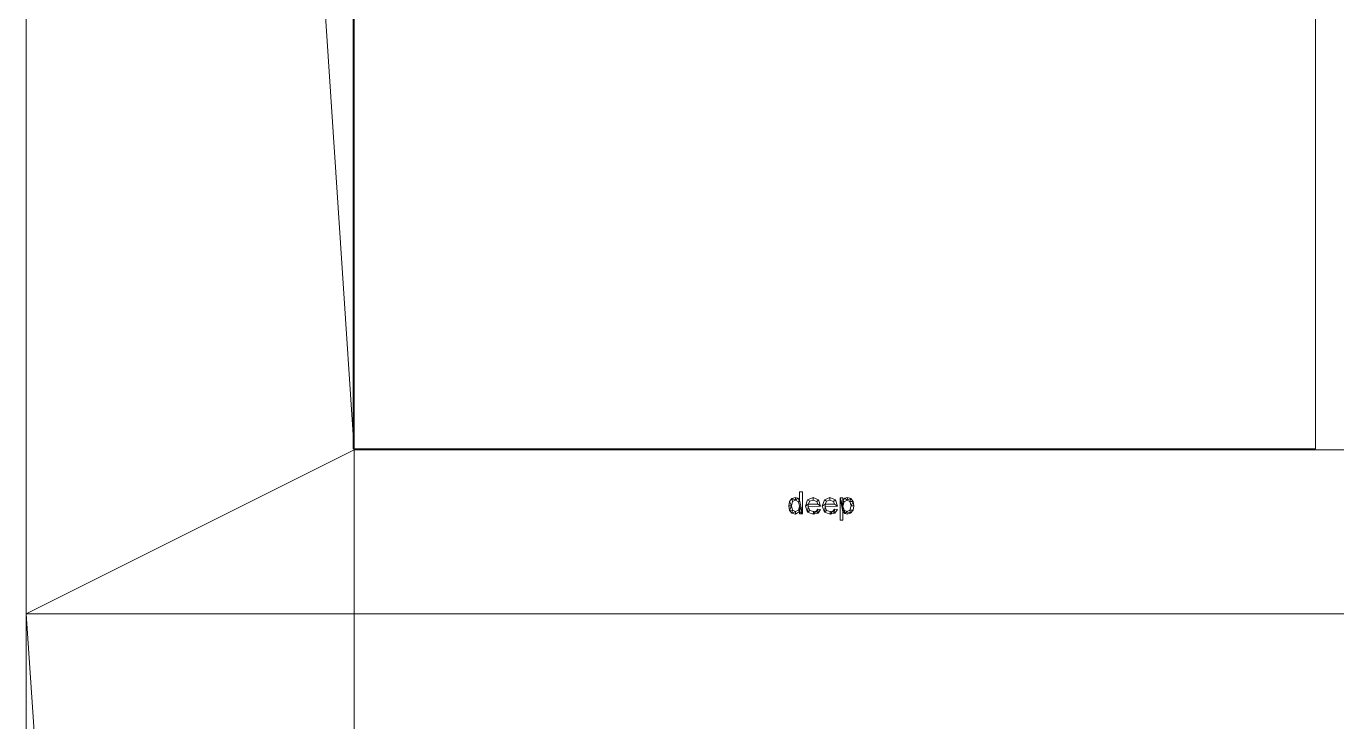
# Model space of a CAD drawing. Header units: millimetres. Extents: x -152400 to 152400, y -152400 to 152400.
# Drawn here: x -1639 to -441, y 2355 to 2992 of the extents above; entities that cross this region are included whole.
import ezdxf

# ---------------------------------------------------------------- set-up
doc = ezdxf.new("R2010")
doc.units = ezdxf.units.MM
for name, color, linetype, lineweight in [('A-FLOR', 192, 'Continuous', 15), ('A-GENM', 13, 'Continuous', 9), ('A-WALL', 113, 'Continuous', 15)]:
    doc.layers.add(name, color=color, linetype=linetype, lineweight=lineweight)

# ---------------------------------------------------------------- blocks, each defined once
blk = doc.blocks.new('7f4bebad787178e920c4c7aa11954aad24e457a1 - 7f4bebad787178e920c4c7aa11954aad24e457a1-2050850-Cover Sheet View')
at = {"layer": 'A-GENM', "transparency": 33554458}
mesh = blk.add_polyface(dxfattribs=at)
corners = [(765, 440, 1870), (-765, 440, 1870), (-765, -440, 1870), (765, -440, 1870)]
mesh.append_faces([[corners[k] for k in face] for face in [(3, 0, 1, 2)]])
mesh = blk.add_polyface(dxfattribs=at)
corners = [(765, 440), (765, -440), (-765, -440), (-765, 440)]
mesh.append_faces([[corners[k] for k in face] for face in [(2, 3, 0, 1)]])
mesh = blk.add_polyface(dxfattribs=at)
corners = [(-765, 440, 1870), (765, 440, 1870), (765, 440), (-765, 440)]
mesh.append_faces([[corners[k] for k in face] for face in [(0, 1, 2, 3)]])
mesh = blk.add_polyface(dxfattribs=at)
corners = [(765, 440, 1870), (765, -440, 1870), (765, -440), (765, 440)]
mesh.append_faces([[corners[k] for k in face] for face in [(0, 1, 2, 3)]])
at = {"layer": 'A-GENM'}
mesh = blk.add_polyface(dxfattribs=at)
corners = [(830.3, 5.3, 5), (830.3, 7.8, 5), (822.7, 7.8, 5), (824.3, 9.4, 5), (824.9, 11.6, 5), (824, 14.7, 5), (821.2, 17, 5), (817.1, 17.8, 5), (813.3, 17.1, 5), (810.5, 15, 5), (809.6, 11.9, 5), (810.2, 9.5, 5), (812.3, 7.8, 5), (809.9, 7.8, 5), (809.9, 5.3, 5), (817.4, 7.8, 5), (813.4, 8.9, 5), (812.1, 11.6, 5), (813.3, 14.2, 5), (817.2, 15.3, 5), (821.1, 14.2, 5), (822.4, 11.5, 5), (821.2, 8.9, 5)]
mesh.append_faces([[corners[k] for k in face] for face in [(16, 12, 15), (6, 20, 5)]], dxfattribs={"vtx0": -1, "vtx1": -1})
mesh.append_faces([[corners[k] for k in face] for face in [(14, 2, 15)]], dxfattribs={"vtx0": -1, "vtx1": -1, "vtx2": -1})
mesh.append_faces([[corners[k] for k in face] for face in [(5, 20, 21, 4), (17, 10, 11)]], dxfattribs={"vtx0": -1, "vtx2": -1})
mesh.append_faces([[corners[k] for k in face] for face in [(7, 8, 19)]], dxfattribs={"vtx1": -1, "vtx2": -1})
mesh.append_faces([[corners[k] for k in face] for face in [(2, 3, 22, 15), (11, 12, 16, 17), (21, 22, 3, 4), (19, 20, 6, 7), (9, 10, 17, 18), (8, 9, 18, 19)]], dxfattribs={"vtx1": -1, "vtx3": -1})
mesh.append_faces([[corners[k] for k in face] for face in [(0, 1, 2, 14)]], dxfattribs={"vtx2": -1})
mesh.append_faces([[corners[k] for k in face] for face in [(12, 13, 14, 15)]], dxfattribs={"vtx2": -1, "vtx3": -1})
mesh = blk.add_polyface(dxfattribs=at)
corners = [(830.3, 5.3), (809.9, 5.3), (809.9, 7.8), (812.3, 7.8), (810.2, 9.5), (809.6, 11.9), (810.5, 15), (813.3, 17.1), (817.1, 17.8), (821.2, 17), (824, 14.7), (824.9, 11.6), (824.3, 9.4), (822.7, 7.8), (830.3, 7.8), (817.4, 7.8), (821.2, 8.9), (822.4, 11.5), (821.1, 14.2), (817.2, 15.3), (813.3, 14.2), (812.1, 11.6), (813.4, 8.9)]
mesh.append_faces([[corners[k] for k in face] for face in [(19, 8, 9, 18), (10, 17, 18, 9), (22, 3, 4, 21), (3, 22, 15)]], dxfattribs={"vtx0": -1, "vtx2": -1})
mesh.append_faces([[corners[k] for k in face] for face in [(17, 10, 11, 12)]], dxfattribs={"vtx0": -1, "vtx3": -1})
mesh.append_faces([[corners[k] for k in face] for face in [(5, 6, 21, 4)]], dxfattribs={"vtx1": -1, "vtx2": -1})
mesh.append_faces([[corners[k] for k in face] for face in [(15, 16, 13, 1)]], dxfattribs={"vtx1": -1, "vtx2": -1, "vtx3": -1})
mesh.append_faces([[corners[k] for k in face] for face in [(6, 7, 20, 21), (7, 8, 19, 20), (16, 17, 12, 13)]], dxfattribs={"vtx1": -1, "vtx3": -1})
mesh.append_faces([[corners[k] for k in face] for face in [(1, 2, 3, 15)]], dxfattribs={"vtx2": -1, "vtx3": -1})
mesh.append_faces([[corners[k] for k in face] for face in [(13, 14, 0, 1)]], dxfattribs={"vtx3": -1})
mesh = blk.add_polyface(dxfattribs=at)
corners = [(820.2, 0.2, 5), (821.9, -1.4, 5), (822.4, -3.9, 5), (821.3, -7.1, 5), (818, -8.5, 5), (817.4, 2.8, 5), (811.6, 0.9, 5), (809.6, -4.1, 5), (811.6, -9.1, 5), (817.4, -11.1, 5), (822.9, -9.1, 5), (824.9, -3.9, 5), (823.8, 0.4, 5), (820.5, 2.7, 5), (815.5, -8.5, 5), (813, -7.2, 5), (812.1, -4.1, 5), (813.2, -0.8, 5), (815.5, 0.2, 5)]
mesh.append_faces([[corners[k] for k in face] for face in [(4, 10, 3)]], dxfattribs={"vtx0": -1, "vtx1": -1})
mesh.append_faces([[corners[k] for k in face] for face in [(17, 6, 7, 16), (18, 5, 6, 17), (11, 2, 3, 10)]], dxfattribs={"vtx0": -1, "vtx2": -1})
mesh.append_faces([[corners[k] for k in face] for face in [(9, 10, 4, 14)]], dxfattribs={"vtx1": -1, "vtx2": -1, "vtx3": -1})
mesh.append_faces([[corners[k] for k in face] for face in [(15, 16, 7, 8), (4, 5, 18, 14), (8, 9, 14, 15), (11, 12, 1, 2)]], dxfattribs={"vtx1": -1, "vtx3": -1})
mesh.append_faces([[corners[k] for k in face] for face in [(12, 13, 0, 1)]], dxfattribs={"vtx3": -1})
mesh = blk.add_polyface(dxfattribs=at)
corners = [(820.2, 0.2), (820.5, 2.7), (823.8, 0.4), (824.9, -3.9), (822.9, -9.1), (817.4, -11.1), (811.6, -9.1), (809.6, -4.1), (811.6, 0.9), (817.4, 2.8), (818, -8.5), (821.3, -7.1), (822.4, -3.9), (821.9, -1.4), (815.5, -8.5), (815.5, 0.2), (813.2, -0.8), (812.1, -4.1), (813, -7.2)]
mesh.append_faces([[corners[k] for k in face] for face in [(13, 3, 12)]], dxfattribs={"vtx0": -1, "vtx1": -1})
mesh.append_faces([[corners[k] for k in face] for face in [(15, 9, 10, 14), (14, 5, 6, 18), (4, 10, 11), (18, 6, 7, 17)]], dxfattribs={"vtx0": -1, "vtx2": -1})
mesh.append_faces([[corners[k] for k in face] for face in [(10, 4, 5, 14)]], dxfattribs={"vtx0": -1, "vtx2": -1, "vtx3": -1})
mesh.append_faces([[corners[k] for k in face] for face in [(11, 12, 3, 4), (2, 3, 13, 0), (16, 17, 7, 8), (8, 9, 15, 16)]], dxfattribs={"vtx1": -1, "vtx3": -1})
mesh.append_faces([[corners[k] for k in face] for face in [(0, 1, 2)]], dxfattribs={"vtx2": -1})
mesh = blk.add_polyface(dxfattribs=at)
corners = [(830.3, 5.3, 5), (809.9, 5.3, 5), (809.9, 5.3), (830.3, 5.3)]
mesh.append_faces([[corners[k] for k in face] for face in [(0, 1, 2, 3)]])
mesh = blk.add_polyface(dxfattribs=at)
corners = [(815.5, -8.5, 5), (815.5, 0.2, 5), (815.5, 0.2), (815.5, -8.5)]
mesh.append_faces([[corners[k] for k in face] for face in [(0, 1, 2, 3)]])
mesh = blk.add_polyface(dxfattribs=at)
corners = [(817.4, 2.8, 5), (818, -8.5, 5), (818, -8.5), (817.4, 2.8)]
mesh.append_faces([[corners[k] for k in face] for face in [(0, 1, 2, 3)]])
mesh = blk.add_polyface(dxfattribs=at)
corners = [(820.2, -15.2, 5), (821.9, -16.8, 5), (822.4, -19.2, 5), (821.3, -22.5, 5), (818, -23.9, 5), (817.4, -12.6, 5), (811.6, -14.5, 5), (809.6, -19.4, 5), (811.6, -24.5, 5), (817.4, -26.4, 5), (822.9, -24.5, 5), (824.9, -19.3, 5), (823.8, -15, 5), (820.5, -12.7, 5), (815.5, -23.9, 5), (813, -22.5, 5), (812.1, -19.4, 5), (813.2, -16.1, 5), (815.5, -15.1, 5)]
mesh.append_faces([[corners[k] for k in face] for face in [(4, 10, 3)]], dxfattribs={"vtx0": -1, "vtx1": -1})
mesh.append_faces([[corners[k] for k in face] for face in [(17, 6, 7, 16), (18, 5, 6, 17), (11, 2, 3, 10)]], dxfattribs={"vtx0": -1, "vtx2": -1})
mesh.append_faces([[corners[k] for k in face] for face in [(9, 10, 4, 14)]], dxfattribs={"vtx1": -1, "vtx2": -1, "vtx3": -1})
mesh.append_faces([[corners[k] for k in face] for face in [(15, 16, 7, 8), (4, 5, 18, 14), (8, 9, 14, 15), (11, 12, 1, 2)]], dxfattribs={"vtx1": -1, "vtx3": -1})
mesh.append_faces([[corners[k] for k in face] for face in [(12, 13, 0, 1)]], dxfattribs={"vtx3": -1})
mesh = blk.add_polyface(dxfattribs=at)
corners = [(820.2, -15.2), (820.5, -12.7), (823.8, -15), (824.9, -19.3), (822.9, -24.5), (817.4, -26.4), (811.6, -24.5), (809.6, -19.4), (811.6, -14.5), (817.4, -12.6), (818, -23.9), (821.3, -22.5), (822.4, -19.2), (821.9, -16.8), (815.5, -23.9), (815.5, -15.1), (813.2, -16.1), (812.1, -19.4), (813, -22.5)]
mesh.append_faces([[corners[k] for k in face] for face in [(13, 3, 12)]], dxfattribs={"vtx0": -1, "vtx1": -1})
mesh.append_faces([[corners[k] for k in face] for face in [(15, 9, 10, 14), (14, 5, 6, 18), (4, 10, 11), (18, 6, 7, 17)]], dxfattribs={"vtx0": -1, "vtx2": -1})
mesh.append_faces([[corners[k] for k in face] for face in [(10, 4, 5, 14)]], dxfattribs={"vtx0": -1, "vtx2": -1, "vtx3": -1})
mesh.append_faces([[corners[k] for k in face] for face in [(11, 12, 3, 4), (2, 3, 13, 0), (16, 17, 7, 8), (8, 9, 15, 16)]], dxfattribs={"vtx1": -1, "vtx3": -1})
mesh.append_faces([[corners[k] for k in face] for face in [(0, 1, 2)]], dxfattribs={"vtx2": -1})
mesh = blk.add_polyface(dxfattribs=at)
corners = [(815.5, -23.9, 5), (815.5, -15.1, 5), (815.5, -15.1), (815.5, -23.9)]
mesh.append_faces([[corners[k] for k in face] for face in [(0, 1, 2, 3)]])
mesh = blk.add_polyface(dxfattribs=at)
corners = [(817.4, -12.6, 5), (818, -23.9, 5), (818, -23.9), (817.4, -12.6)]
mesh.append_faces([[corners[k] for k in face] for face in [(3, 0, 1, 2)]])
mesh = blk.add_polyface(dxfattribs=at)
corners = [(824.6, -31.8, 5), (824.6, -29.3, 5), (804.5, -29.3, 5), (804.5, -31.8, 5), (812, -31.8, 5), (810.2, -33.4, 5), (809.6, -35.7, 5), (810.5, -38.9, 5), (813.3, -41.1, 5), (817.3, -41.8, 5), (821.3, -41, 5), (824, -38.8, 5), (824.9, -35.7, 5), (822.3, -31.8, 5), (817.3, -39.3, 5), (813.3, -38.2, 5), (812.1, -35.6, 5), (813.4, -32.9, 5), (817.4, -31.8, 5), (821.2, -32.9, 5), (822.4, -35.5, 5), (821.1, -38.2, 5)]
mesh.append_faces([[corners[k] for k in face] for face in [(16, 7, 15)]], dxfattribs={"vtx0": -1, "vtx1": -1})
mesh.append_faces([[corners[k] for k in face] for face in [(14, 9, 10, 21), (11, 20, 21, 10), (15, 7, 8, 14), (14, 8, 9), (20, 11, 12), (13, 19, 20, 12), (17, 4, 5, 16)]], dxfattribs={"vtx0": -1, "vtx2": -1})
mesh.append_faces([[corners[k] for k in face] for face in [(4, 17, 18, 1)]], dxfattribs={"vtx0": -1, "vtx2": -1, "vtx3": -1})
mesh.append_faces([[corners[k] for k in face] for face in [(6, 7, 16, 5)]], dxfattribs={"vtx1": -1, "vtx2": -1})
mesh.append_faces([[corners[k] for k in face] for face in [(18, 19, 13, 1)]], dxfattribs={"vtx1": -1, "vtx2": -1, "vtx3": -1})
mesh.append_faces([[corners[k] for k in face] for face in [(13, 0, 1), (2, 3, 4, 1)]], dxfattribs={"vtx2": -1})
mesh = blk.add_polyface(dxfattribs=at)
corners = [(824.6, -31.8), (822.3, -31.8), (824.9, -35.7), (824, -38.8), (821.3, -41), (817.3, -41.8), (813.3, -41.1), (810.5, -38.9), (809.6, -35.7), (810.2, -33.4), (812, -31.8), (804.5, -31.8), (804.5, -29.3), (824.6, -29.3), (817.3, -39.3), (821.1, -38.2), (822.4, -35.5), (821.2, -32.9), (817.4, -31.8), (813.4, -32.9), (812.1, -35.6), (813.3, -38.2)]
mesh.append_faces([[corners[k] for k in face] for face in [(18, 1, 17)]], dxfattribs={"vtx0": -1, "vtx1": -1})
mesh.append_faces([[corners[k] for k in face] for face in [(3, 15, 16, 2), (4, 14, 15, 3), (20, 8, 9)]], dxfattribs={"vtx0": -1, "vtx2": -1})
mesh.append_faces([[corners[k] for k in face] for face in [(14, 4, 5, 6)]], dxfattribs={"vtx0": -1, "vtx3": -1})
mesh.append_faces([[corners[k] for k in face] for face in [(18, 19, 10, 13)]], dxfattribs={"vtx1": -1, "vtx2": -1, "vtx3": -1})
mesh.append_faces([[corners[k] for k in face] for face in [(16, 17, 1, 2), (9, 10, 19, 20), (7, 8, 20, 21), (6, 7, 21, 14)]], dxfattribs={"vtx1": -1, "vtx3": -1})
mesh.append_faces([[corners[k] for k in face] for face in [(13, 0, 1, 18)]], dxfattribs={"vtx2": -1, "vtx3": -1})
mesh.append_faces([[corners[k] for k in face] for face in [(10, 11, 12, 13)]], dxfattribs={"vtx3": -1})
mesh = blk.add_polyface(dxfattribs=at)
corners = [(804.5, -29.3, 5), (824.6, -29.3, 5), (824.6, -29.3), (804.5, -29.3)]
mesh.append_faces([[corners[k] for k in face] for face in [(0, 1, 2, 3)]])
at = {"layer": 'A-GENM', "transparency": 33554458}
mesh = blk.add_polyface(dxfattribs=at)
corners = [(765, -440, 1870), (-765, -440, 1870), (-765, -440), (765, -440)]
mesh.append_faces([[corners[k] for k in face] for face in [(0, 1, 2, 3)]])

msp = doc.modelspace()

# ---------------------------------------------------------------- block references
at = {"layer": 'A-GENM', "rotation": 270}
msp.add_blockref('7f4bebad787178e920c4c7aa11954aad24e457a1 - 7f4bebad787178e920c4c7aa11954aad24e457a1-2050850-Cover Sheet View', (-900, 3370), dxfattribs=at)

# ---------------------------------------------------------------- meshes
at = {"layer": 'A-FLOR', "lineweight": 18}
mesh = msp.add_polyface(dxfattribs=at)
corners = [(-1339, 7145), (327, 7145), (327, 2604), (-1339, 2604)]
mesh.append_faces([[corners[k] for k in face] for face in [(2, 3, 0, 1)]])
mesh = msp.add_polyface(dxfattribs=at)
corners = [(-1339, 7145, 1), (-1339, 2604, 1), (327, 2604, 1), (327, 7145, 1)]
mesh.append_faces([[corners[k] for k in face] for face in [(1, 2, 3, 0)]])
mesh = msp.add_polyface(dxfattribs=at)
corners = [(-1339, 7145), (-1339, 2604), (-1339, 2604, 1), (-1339, 7145, 1)]
mesh.append_faces([[corners[k] for k in face] for face in [(0, 1, 2, 3)]])
mesh = msp.add_polyface(dxfattribs=at)
corners = [(-1339, 2454), (1430, 2454), (1430, 4307), (3741, 4307), (3741, -1965), (-1339, -1965)]
mesh.append_faces([[corners[k] for k in face] for face in [(3, 4, 1, 2)]], dxfattribs={"vtx1": -1})
mesh.append_faces([[corners[k] for k in face] for face in [(5, 0, 1, 4)]], dxfattribs={"vtx2": -1})
mesh = msp.add_polyface(dxfattribs=at)
corners = [(-1339, 2454, 1), (-1339, -1965, 1), (3741, -1965, 1), (3741, 4307, 1), (1430, 4307, 1), (1430, 2454, 1)]
mesh.append_faces([[corners[k] for k in face] for face in [(5, 2, 3, 4)]], dxfattribs={"vtx0": -1})
mesh.append_faces([[corners[k] for k in face] for face in [(5, 0, 1, 2)]], dxfattribs={"vtx3": -1})
mesh = msp.add_polyface(dxfattribs=at)
corners = [(-1339, 2604), (327, 2604), (327, 2604, 1), (-1339, 2604, 1)]
mesh.append_faces([[corners[k] for k in face] for face in [(0, 1, 2, 3)]])
mesh = msp.add_polyface(dxfattribs=at)
corners = [(1430, 2454), (-1339, 2454), (-1339, 2454, 1), (1430, 2454, 1)]
mesh.append_faces([[corners[k] for k in face] for face in [(0, 1, 2, 3)]])
mesh = msp.add_polyface(dxfattribs=at)
corners = [(-1339, 2454), (-1339, -1965), (-1339, -1965, 1), (-1339, 2454, 1)]
mesh.append_faces([[corners[k] for k in face] for face in [(0, 1, 2, 3)]])
at = {"layer": 'A-WALL', "lineweight": 18}
mesh = msp.add_polyface(dxfattribs=at)
corners = [(-1639, 2454), (-1639, 2454, 2580), (-1639, 7145, 2580), (-1639, 7145)]
mesh.append_faces([[corners[k] for k in face] for face in [(2, 3, 0, 1)]])
mesh = msp.add_polyface(dxfattribs=at)
corners = [(-1339, 7145), (-1339, 2604), (-1339, 2454), (-1639, 2454), (-1639, 7145)]
mesh.append_faces([[corners[k] for k in face] for face in [(1, 4, 0)]], dxfattribs={"vtx0": -1})
mesh.append_faces([[corners[k] for k in face] for face in [(3, 4, 1, 2)]], dxfattribs={"vtx1": -1})
mesh = msp.add_polyface(dxfattribs=at)
corners = [(-1339, 2454, 2580), (-1339, 2604, 2580), (-1339, 7145, 2580), (-1639, 7145, 2580), (-1639, 2454, 2580)]
mesh.append_faces([[corners[k] for k in face] for face in [(1, 4, 0)]], dxfattribs={"vtx0": -1})
mesh.append_faces([[corners[k] for k in face] for face in [(3, 4, 1, 2)]], dxfattribs={"vtx1": -1})
mesh = msp.add_polyface(dxfattribs=at)
corners = [(-1339, 2454), (-1339, 2604), (-1339, 7145), (-1339, 7145, 2580), (-1339, 2604, 2580), (-1339, 2454, 2580)]
mesh.append_faces([[corners[k] for k in face] for face in [(4, 5, 0, 1), (1, 2, 3, 4)]], dxfattribs={"vtx3": -1})
mesh = msp.add_polyface(dxfattribs=at)
corners = [(-1339, 2604, 2580), (327, 2604, 2580), (327, 2604), (235.5, 2604), (235.5, 2604, 2100), (-414.5, 2604, 2100), (-414.5, 2604), (-1339, 2604)]
mesh.append_faces([[corners[k] for k in face] for face in [(1, 4, 5, 0)]], dxfattribs={"vtx0": -1, "vtx2": -1})
mesh.append_faces([[corners[k] for k in face] for face in [(2, 3, 4, 1)]], dxfattribs={"vtx2": -1})
mesh.append_faces([[corners[k] for k in face] for face in [(5, 6, 7, 0)]], dxfattribs={"vtx3": -1})
mesh = msp.add_polyface(dxfattribs=at)
corners = [(-1339, 2454), (-1339, 2604), (-414.5, 2604), (-414.5, 2454), (327, 2604), (327, 2454), (235.5, 2454), (235.5, 2604)]
mesh.append_faces([[corners[k] for k in face] for face in [(2, 3, 0, 1), (4, 5, 6, 7)]])
mesh = msp.add_polyface(dxfattribs=at)
corners = [(-1339, 2454, 2580), (327, 2454, 2580), (327, 2604, 2580), (-1339, 2604, 2580)]
mesh.append_faces([[corners[k] for k in face] for face in [(0, 1, 2, 3)]])
mesh = msp.add_polyface(dxfattribs=at)
corners = [(-1339, 2454), (-1339, 2454, 2580), (-1339, 2604, 2580), (-1339, 2604)]
mesh.append_faces([[corners[k] for k in face] for face in [(3, 0, 1, 2)]])
mesh = msp.add_polyface(dxfattribs=at)
corners = [(-1339, 2454), (-1339, 2454, 2580), (-1639, 2454, 2580), (-1639, 2454)]
mesh.append_faces([[corners[k] for k in face] for face in [(2, 3, 0, 1)]])
mesh = msp.add_polyface(dxfattribs=at)
corners = [(-1639, -2265), (-1639, -2265, 2580), (-1639, 2454, 2580), (-1639, 2454)]
mesh.append_faces([[corners[k] for k in face] for face in [(2, 3, 0, 1)]])
mesh = msp.add_polyface(dxfattribs=at)
corners = [(-1339, 2454), (-1339, -1965), (-1339, -2265), (-1639, -2265), (-1639, 2454)]
mesh.append_faces([[corners[k] for k in face] for face in [(1, 4, 0)]], dxfattribs={"vtx0": -1})
mesh.append_faces([[corners[k] for k in face] for face in [(3, 4, 1, 2)]], dxfattribs={"vtx1": -1})
mesh = msp.add_polyface(dxfattribs=at)
corners = [(-1339, -2265, 2580), (-1339, -1965, 2580), (-1339, 2454, 2580), (-1639, 2454, 2580), (-1639, -2265, 2580)]
mesh.append_faces([[corners[k] for k in face] for face in [(1, 4, 0)]], dxfattribs={"vtx0": -1})
mesh.append_faces([[corners[k] for k in face] for face in [(3, 4, 1, 2)]], dxfattribs={"vtx1": -1})
mesh = msp.add_polyface(dxfattribs=at)
corners = [(-1339, 2454, 2580), (-1339, 2454), (-1639, 2454), (-1639, 2454, 2580)]
mesh.append_faces([[corners[k] for k in face] for face in [(1, 2, 3, 0)]])
mesh = msp.add_polyface(dxfattribs=at)
corners = [(327, 2454, 2580), (-1339, 2454, 2580), (-1339, 2454), (-414.5, 2454), (-414.5, 2454, 2100), (235.5, 2454, 2100), (235.5, 2454), (327, 2454)]
mesh.append_faces([[corners[k] for k in face] for face in [(0, 1, 4, 5)]], dxfattribs={"vtx1": -1, "vtx3": -1})
mesh.append_faces([[corners[k] for k in face] for face in [(2, 3, 4, 1)]], dxfattribs={"vtx2": -1})
mesh.append_faces([[corners[k] for k in face] for face in [(5, 6, 7, 0)]], dxfattribs={"vtx3": -1})
mesh = msp.add_polyface(dxfattribs=at)
corners = [(-1339, -2265), (-1339, -1965), (-1339, 2454), (-1339, 2454, 2580), (-1339, -1965, 2580), (-1339, -2265, 2580)]
mesh.append_faces([[corners[k] for k in face] for face in [(4, 5, 0, 1), (1, 2, 3, 4)]], dxfattribs={"vtx3": -1})

doc.saveas('drawing.dxf')
